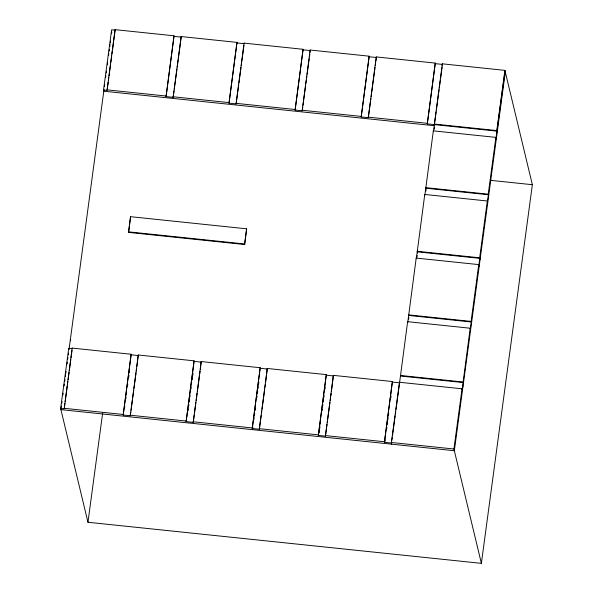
<?xml version="1.0" encoding="UTF-8"?>
<svg xmlns="http://www.w3.org/2000/svg" width="593" height="593" viewBox="0 0 593 593"><rect width="100%" height="100%" fill="white"/><g stroke="black" fill="none" stroke-linecap="round" stroke-linejoin="round"><path stroke-width="0.89" d="M442.081 67.432L440.547 78.802M496.297 139.103L495.881 137.383L433.327 130.853L433.468 131.424L442.348 63.829L504.902 70.367L532.358 184.705L481.375 563.35L87.957 522.263L60.642 408.495L68.751 348.291L72.287 348.662L72.153 348.091L131.164 354.251L123.196 415.026L130.282 415.767L130.771 412.113M434.654 125.753L103.79 91.196L103.516 90.054L111.625 29.85L115.161 30.221L113.812 40.257M61.413 405.99L60.916 409.637L454.342 450.724L505.318 72.079M61.776 403.255L62.02 401.431M62.88 395.042L63.132 393.218M64.111 385.924L64.355 384.101M64.726 381.358L64.971 379.535M65.341 376.8L65.586 374.976M65.83 373.153L66.075 371.329M67.061 364.028L67.305 362.204M67.676 359.469L67.921 357.646M68.284 354.911L68.536 353.08M104.034 89.373L69.025 349.433L68.751 348.291M104.405 86.637L104.65 84.814M105.636 77.52L105.88 75.696M106.243 72.954L106.495 71.13M107.355 64.748L107.6 62.925M108.578 55.623L108.823 53.8M109.194 51.065L109.438 49.241M109.809 46.506L110.053 44.683M110.298 42.852L110.543 41.028M111.528 33.734L111.773 31.911M60.642 408.495L64.185 408.866L72.153 348.091M103.516 90.054L107.059 90.425L115.027 29.65L174.038 35.81L166.07 96.592L173.149 97.326L173.393 95.503M64.555 406.131L64.919 403.388M65.171 401.565L67.254 386.058M67.498 384.234L67.869 381.499M68.113 379.676L69.099 372.374M69.344 370.551L70.819 359.61M71.064 357.779L72.042 350.485M107.177 89.513L108.163 82.219M108.408 80.389L108.778 77.653M109.023 75.83L109.394 73.095M109.638 71.271L110.617 63.97M110.861 62.146L111.721 55.764M111.966 53.941L112.336 51.206M112.581 49.375L113.567 42.081M87.957 522.263L102.648 413.165M128.525 231.841L130.564 216.69L246.629 228.809L244.724 244.531L128.666 232.412L128.525 231.841L244.583 243.96L244.724 244.531M128.666 232.412L130.564 216.69M123.196 415.026L131.164 354.251M166.07 96.592L174.038 35.81M124.574 407.991L124.819 406.168M125.798 398.889L126.05 397.065M126.413 394.323L126.657 392.499M127.525 386.102L127.769 384.279M128.748 376.97L129 375.147M129.363 372.404L129.608 370.581M130.282 415.767L138.251 354.992L194.111 360.826L186.143 421.601L193.229 422.342L194.207 415.041M173.149 97.326L181.117 36.551L236.985 42.385L229.017 103.16L236.096 103.901L237.452 93.864M131.016 410.289L132.491 399.348M132.736 397.525L133.714 390.224M133.966 388.4L136.049 372.893M136.294 371.07L136.664 368.335M136.909 366.504L138.251 354.992M173.645 93.679L174.008 90.944M174.253 89.113L175.239 81.819M175.484 79.996L176.959 69.047M177.203 67.224L178.189 59.93M178.434 58.099L180.517 42.592M180.769 40.769L181.132 38.034M186.143 421.601L194.111 360.826M229.017 103.16L236.985 42.385M188.018 410.89L188.263 409.059M188.633 406.324L188.878 404.5M189.241 401.765L189.493 399.941M189.856 397.206L190.101 395.383M190.961 388.993L191.205 387.17M192.191 379.868L192.436 378.045M192.807 375.31L193.051 373.486M193.229 422.342L201.197 361.56L260.208 367.727L252.24 428.502L259.319 429.243L261.165 415.56M236.096 103.901L244.064 43.126L303.082 49.286L295.114 110.061L302.193 110.802L302.682 107.155M194.452 413.217L195.927 402.269M196.172 400.445L197.158 393.152M197.402 391.328L199.493 375.814M199.737 373.99L200.1 371.255M200.352 369.432L201.197 361.56M237.697 92.041L238.675 84.747M238.92 82.916L241.01 67.409M241.255 65.586L241.625 62.851M241.87 61.027L243.96 45.52M244.583 243.96L246.629 228.809M252.24 428.502L260.208 367.727M295.114 110.061L303.082 49.286M252.514 429.643L252.885 426.908M253.863 419.614L254.108 417.791M254.479 415.056L254.723 413.225M255.094 410.489L255.338 408.666M256.813 397.718L257.058 395.894M257.429 393.159L257.673 391.336M258.044 388.6L258.289 386.777M258.652 384.034L258.904 382.211M259.319 429.243L267.287 368.468L326.306 374.628L318.337 435.403L325.416 436.144L326.395 428.843M302.193 110.802L310.161 50.027L369.172 56.187L361.204 116.962L368.29 117.703L370.87 98.549M261.409 413.736L261.78 411.001M262.024 409.17L264.723 389.104M264.967 387.281L265.338 384.546M265.582 382.722L267.287 368.468M302.927 105.332L303.297 102.589M303.542 100.766L305.632 85.259M305.877 83.435L306.247 80.7M306.492 78.876L306.863 76.141M307.107 74.318L309.19 58.811M309.442 56.98L309.805 54.245M310.05 52.421L310.161 50.027M318.337 435.403L326.306 374.628M361.204 116.962L369.172 56.187M319.101 432.897L319.345 431.074M319.716 428.339L319.961 426.515M320.331 423.78L320.576 421.957M322.051 411.008L322.296 409.185M322.659 406.45L322.911 404.626M323.274 401.884L323.519 400.06M323.889 397.325L324.134 395.501M324.994 389.119L325.238 387.288M325.416 436.144L333.385 375.369L392.396 381.529L384.427 442.304L391.513 443.045M368.29 117.703L376.259 56.928L435.269 63.088L427.301 123.87L496.934 131.142M326.647 427.019L327.01 424.284M327.254 422.461L329.96 402.395M330.205 400.571L330.575 397.829M330.82 396.005L331.19 393.27M331.435 391.447L333.385 375.369M371.114 96.726L371.477 93.99M371.729 92.16L374.428 72.094M374.672 70.27L375.043 67.535M375.287 65.712L375.658 62.977M375.903 61.146L376.273 58.41M384.427 442.304L392.396 381.529M427.301 123.87L435.269 63.088M384.946 441.622L385.191 439.798M386.666 428.858L386.91 427.027M387.281 424.291L387.525 422.468M387.896 419.733L388.141 417.909M388.511 415.174L388.756 413.351M390.846 397.844L391.091 396.013M391.788 444.194L391.373 442.474L399.482 382.27L462.029 388.8L462.444 390.52M396.643 404.93L407.636 321.688L470.19 328.218L470.597 329.938M407.636 321.688L407.769 322.258L416.197 258.074L478.751 264.604L479.166 266.324M416.197 258.074L416.338 258.644L424.766 194.46L487.32 200.997L487.728 202.71M424.766 194.46L424.899 195.038L433.327 130.853M442.282 65.919L442.348 63.829M391.877 440.325L392.24 437.597M392.484 435.788L395.175 415.819M395.42 414.003L395.783 411.283M396.028 409.466L396.398 406.746M434.506 123.692L436.107 111.781M436.359 109.95L437.345 102.619M437.59 100.788L439.072 89.795M439.317 87.964L440.302 80.633M408.621 319.145L408.851 317.44M416.953 257.236L417.183 255.531M417.531 252.974L417.776 251.143M425.863 191.065L426.093 189.367M434.202 129.163L434.424 127.458M481.375 563.35L453.927 449.005L462.029 388.8M462.169 389.371L470.19 328.218M471.517 323.118L471.109 321.406L478.751 264.604M480.085 259.504L479.67 257.792L487.32 200.997M488.647 195.898L488.232 194.178L495.881 137.383M497.208 132.283L496.801 130.571L504.902 70.367M470.323 328.789L471.242 321.977L408.688 315.446M478.892 265.182L479.811 258.363L417.257 251.832M487.453 201.568L488.373 194.749L425.818 188.218M496.022 137.954L505.043 70.938M174.172 36.381L181.258 37.122L181.117 36.551M237.126 42.955L244.205 43.697L244.064 43.126M303.216 49.856L310.302 50.598M369.313 56.758L376.392 57.499L376.259 56.928M435.403 63.666L442.489 64.4M106.918 89.854L165.936 96.014M173.015 96.755L228.883 102.589M235.962 103.33L294.973 109.49M302.059 110.231L361.07 116.391M368.149 117.132L427.16 123.292M434.246 124.033L496.801 130.571M490.893 180.376L532.358 184.705M425.678 187.647L488.232 194.178M417.116 251.262L479.67 257.792M408.555 314.868L471.109 321.406M70.3 339.967L70.723 340.011M400.394 375.451L462.948 381.988M400.534 376.029L463.089 382.559M131.305 354.822L138.384 355.563M194.252 361.396L201.331 362.138M260.342 368.297L267.428 369.039M326.439 375.199L333.518 375.94M392.536 382.1L399.615 382.841L399.482 382.27M64.044 408.295L123.062 414.455M130.141 415.196L186.009 421.03M193.088 421.764L252.099 427.931M259.185 428.672L318.196 434.832M325.275 435.573L384.294 441.733M391.373 442.474L453.927 449.005M462.681 385.591L462.955 386.732M115.027 29.65L115.161 30.221"/></g></svg>
